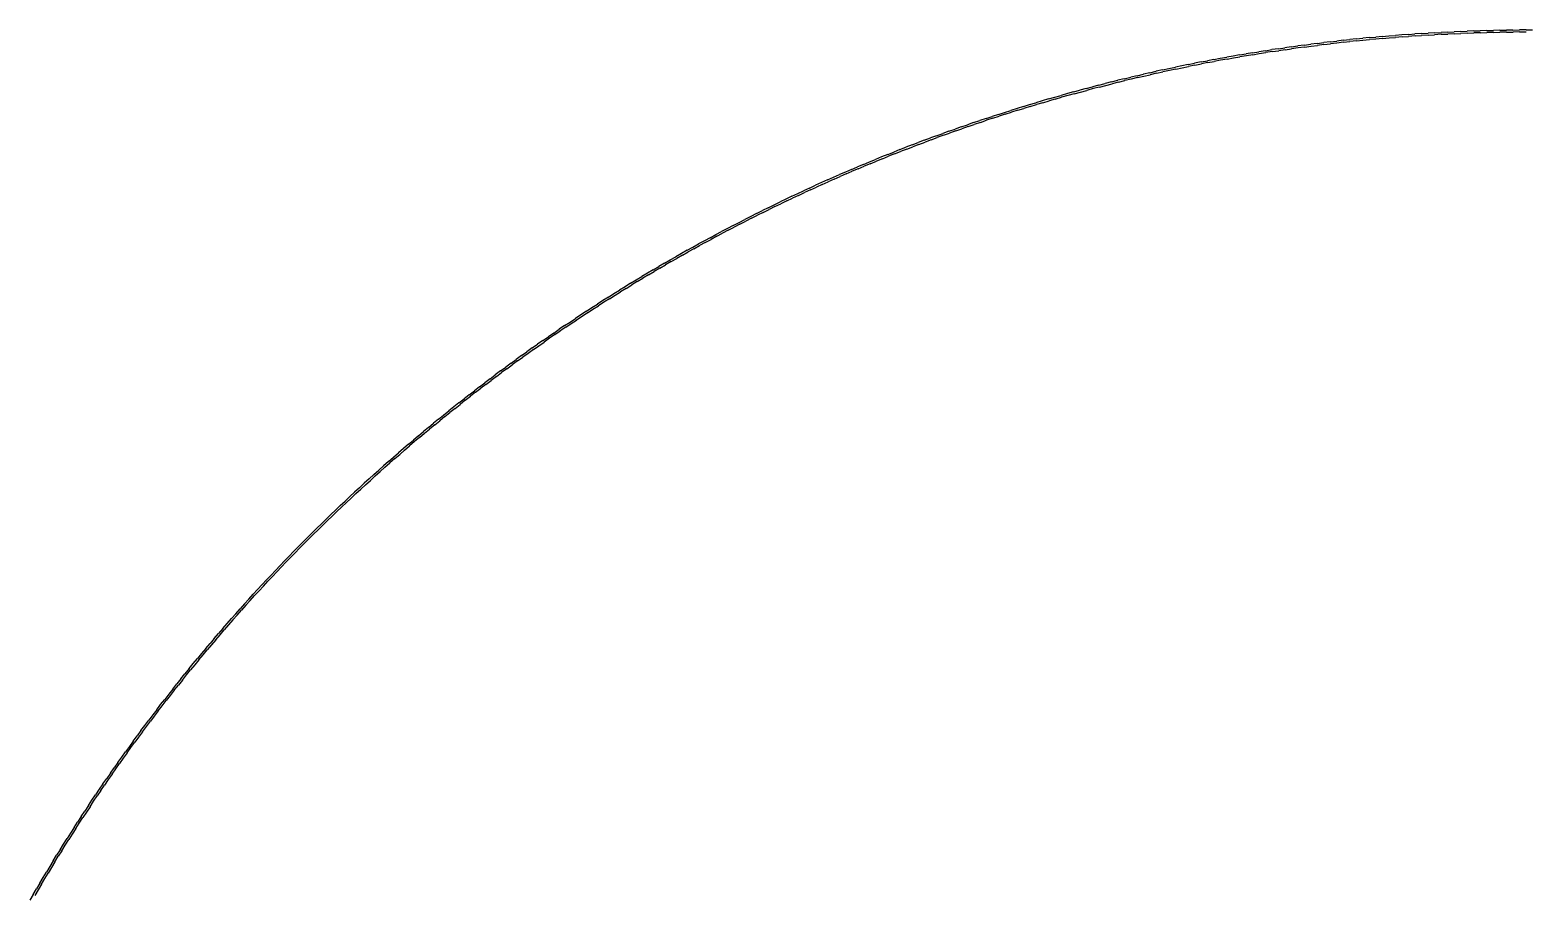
# Model space of a CAD drawing. Header units: metres. Extents: x 0.1 to 41.9, y 0.9 to 39.
# Drawn here: x 2.118 to 2.723, y 8.395 to 8.745 of the extents above; entities that cross this region are included whole.
import ezdxf

# ---------------------------------------------------------------- set-up
doc = ezdxf.new("R2010")
doc.units = ezdxf.units.M
doc.layers.add('BSA_MATERIAL_SECTION', color=7, linetype='Continuous')

msp = doc.modelspace()

# ---------------------------------------------------------------- linework, layer by layer
at = {"layer": 'BSA_MATERIAL_SECTION'}
for p, q in [((2.70199, 8.7443), (2.70463, 8.74439)), ((2.70728, 8.74446), (2.70463, 8.74439)), ((2.70728, 8.74446), (2.70992, 8.74453)), ((2.71257, 8.74458), (2.70992, 8.74453)), ((2.71257, 8.74458), (2.71522, 8.74463)), ((2.71786, 8.74466), (2.71522, 8.74463)), ((2.71786, 8.74466), (2.72051, 8.74469)), ((2.72315, 8.7447), (2.72051, 8.74469)), ((2.72315, 8.7447), (2.7258, 8.74471)), ((2.63345, 8.73859), (2.63083, 8.73824)), ((2.63345, 8.73859), (2.63608, 8.73894)), ((2.6387, 8.73927), (2.63608, 8.73894)), ((2.63618, 8.73815), (2.6388, 8.73847)), ((2.6387, 8.73927), (2.64133, 8.7396)), ((2.64142, 8.7388), (2.6388, 8.73847)), ((2.64396, 8.73991), (2.64133, 8.7396)), ((2.64142, 8.7388), (2.64405, 8.73911)), ((2.64396, 8.73991), (2.64658, 8.74021)), ((2.64667, 8.73942), (2.64405, 8.73911)), ((2.64921, 8.7405), (2.64658, 8.74021)), ((2.6493, 8.73971), (2.64667, 8.73942)), ((2.64921, 8.7405), (2.65184, 8.74079)), ((2.6493, 8.73971), (2.65193, 8.74)), ((2.65448, 8.74106), (2.65184, 8.74079)), ((2.65456, 8.74027), (2.65193, 8.74)), ((2.65448, 8.74106), (2.65711, 8.74133)), ((2.65456, 8.74027), (2.65719, 8.74054)), ((2.65974, 8.74158), (2.65711, 8.74133)), ((2.65719, 8.74054), (2.65982, 8.74078)), ((2.65974, 8.74158), (2.66238, 8.74183)), ((2.66245, 8.74103), (2.65982, 8.74078)), ((2.66501, 8.74206), (2.66238, 8.74183)), ((2.66508, 8.74126), (2.66245, 8.74103)), ((2.66501, 8.74206), (2.66765, 8.74229)), ((2.66508, 8.74126), (2.66772, 8.74149)), ((2.66765, 8.74229), (2.67029, 8.7425)), ((2.66772, 8.74149), (2.67035, 8.7417)), ((2.67293, 8.74271), (2.67029, 8.7425)), ((2.67299, 8.74191), (2.67035, 8.7417)), ((2.67557, 8.7429), (2.67293, 8.74271)), ((2.67299, 8.74191), (2.67562, 8.7421)), ((2.67557, 8.7429), (2.67821, 8.74309)), ((2.67826, 8.74229), (2.67562, 8.7421)), ((2.68085, 8.74326), (2.67821, 8.74309)), ((2.67826, 8.74229), (2.6809, 8.74246)), ((2.68085, 8.74326), (2.68349, 8.74343)), ((2.68354, 8.74263), (2.6809, 8.74246)), ((2.68613, 8.74358), (2.68349, 8.74343)), ((2.68354, 8.74263), (2.68617, 8.74278)), ((2.68613, 8.74358), (2.68877, 8.74373)), ((2.68881, 8.74293), (2.68617, 8.74278)), ((2.69141, 8.74386), (2.68877, 8.74373)), ((2.68881, 8.74293), (2.69145, 8.74306)), ((2.69141, 8.74386), (2.69406, 8.74399)), ((2.69409, 8.74319), (2.69145, 8.74306)), ((2.6967, 8.7441), (2.69406, 8.74399)), ((2.69409, 8.74319), (2.69673, 8.7433)), ((2.6967, 8.7441), (2.69934, 8.74421)), ((2.69937, 8.74341), (2.69673, 8.7433)), ((2.70199, 8.7443), (2.69934, 8.74421)), ((2.69937, 8.74341), (2.70202, 8.7435)), ((2.70466, 8.74359), (2.70202, 8.7435)), ((2.70466, 8.74359), (2.7073, 8.74366)), ((2.70994, 8.74373), (2.7073, 8.74366)), ((2.70994, 8.74373), (2.71259, 8.74378)), ((2.71523, 8.74383), (2.71259, 8.74378)), ((2.71523, 8.74383), (2.71787, 8.74386)), ((2.72051, 8.74389), (2.71787, 8.74386)), ((2.72051, 8.74389), (2.72316, 8.7439)), ((2.59688, 8.73274), (2.59428, 8.73225)), ((2.59688, 8.73274), (2.59948, 8.73323)), ((2.59962, 8.73244), (2.59702, 8.73195)), ((2.59948, 8.73323), (2.60208, 8.73369)), ((2.60222, 8.73291), (2.59962, 8.73244)), ((2.60469, 8.73416), (2.60208, 8.73369)), ((2.60222, 8.73291), (2.60482, 8.73337)), ((2.60729, 8.73461), (2.60469, 8.73416)), ((2.60482, 8.73337), (2.60743, 8.73382)), ((2.60729, 8.73461), (2.6099, 8.73506)), ((2.61003, 8.73427), (2.60743, 8.73382)), ((2.61251, 8.73548), (2.6099, 8.73506)), ((2.61264, 8.73469), (2.61003, 8.73427)), ((2.61251, 8.73548), (2.61513, 8.73591)), ((2.61264, 8.73469), (2.61525, 8.73512)), ((2.61774, 8.73632), (2.61513, 8.73591)), ((2.61525, 8.73512), (2.61786, 8.73553)), ((2.61774, 8.73632), (2.62035, 8.73673)), ((2.62047, 8.73594), (2.61786, 8.73553)), ((2.62297, 8.73712), (2.62035, 8.73673)), ((2.62047, 8.73594), (2.62309, 8.73632)), ((2.62297, 8.73712), (2.62559, 8.7375)), ((2.6257, 8.73671), (2.62309, 8.73632)), ((2.62821, 8.73787), (2.62559, 8.7375)), ((2.6257, 8.73671), (2.62832, 8.73708)), ((2.62821, 8.73787), (2.63083, 8.73824)), ((2.63094, 8.73745), (2.62832, 8.73708)), ((2.63356, 8.7378), (2.63094, 8.73745)), ((2.63356, 8.7378), (2.63618, 8.73815)), ((2.56581, 8.72619), (2.56838, 8.7268)), ((2.57096, 8.72738), (2.56838, 8.7268)), ((2.56856, 8.72602), (2.57114, 8.7266)), ((2.57096, 8.72738), (2.57355, 8.72797)), ((2.57372, 8.72719), (2.57114, 8.7266)), ((2.57613, 8.72853), (2.57355, 8.72797)), ((2.57372, 8.72719), (2.5763, 8.72775)), ((2.57613, 8.72853), (2.57872, 8.7291)), ((2.57888, 8.72832), (2.5763, 8.72775)), ((2.57872, 8.7291), (2.5813, 8.72964)), ((2.58147, 8.72886), (2.57888, 8.72832)), ((2.58389, 8.73019), (2.5813, 8.72964)), ((2.58147, 8.72886), (2.58406, 8.72941)), ((2.58649, 8.73071), (2.58389, 8.73019)), ((2.58406, 8.72941), (2.58665, 8.72993)), ((2.58649, 8.73071), (2.58908, 8.73124)), ((2.58924, 8.73046), (2.58665, 8.72993)), ((2.59168, 8.73175), (2.58908, 8.73124)), ((2.58924, 8.73046), (2.59183, 8.73096)), ((2.59168, 8.73175), (2.59428, 8.73225)), ((2.59443, 8.73147), (2.59183, 8.73096)), ((2.59443, 8.73147), (2.59702, 8.73195)), ((2.54016, 8.71967), (2.54272, 8.72037)), ((2.54527, 8.72105), (2.54272, 8.72037)), ((2.54293, 8.7196), (2.54548, 8.72028)), ((2.54527, 8.72105), (2.54783, 8.72173)), ((2.54803, 8.72096), (2.54548, 8.72028)), ((2.55039, 8.72239), (2.54783, 8.72173)), ((2.55059, 8.72162), (2.54803, 8.72096)), ((2.55039, 8.72239), (2.55295, 8.72306)), ((2.55059, 8.72162), (2.55315, 8.72228)), ((2.55552, 8.7237), (2.55295, 8.72306)), ((2.55315, 8.72228), (2.55572, 8.72292)), ((2.55552, 8.7237), (2.55809, 8.72434)), ((2.55828, 8.72357), (2.55572, 8.72292)), ((2.56066, 8.72497), (2.55809, 8.72434)), ((2.55828, 8.72357), (2.56085, 8.72419)), ((2.56066, 8.72497), (2.56323, 8.72559)), ((2.56342, 8.72481), (2.56085, 8.72419)), ((2.56581, 8.72619), (2.56323, 8.72559)), ((2.56599, 8.72541), (2.56342, 8.72481)), ((2.56599, 8.72541), (2.56856, 8.72602)), ((2.51984, 8.71375), (2.52237, 8.71453)), ((2.52237, 8.71453), (2.5249, 8.71529)), ((2.5226, 8.71376), (2.52513, 8.71452)), ((2.52744, 8.71605), (2.5249, 8.71529)), ((2.52767, 8.71528), (2.52513, 8.71452)), ((2.52998, 8.71679), (2.52744, 8.71605)), ((2.52767, 8.71528), (2.5302, 8.71602)), ((2.52998, 8.71679), (2.53252, 8.71753)), ((2.53274, 8.71676), (2.5302, 8.71602)), ((2.53252, 8.71753), (2.53507, 8.71825)), ((2.53274, 8.71676), (2.53528, 8.71748)), ((2.53761, 8.71897), (2.53507, 8.71825)), ((2.53783, 8.7182), (2.53528, 8.71748)), ((2.54016, 8.71967), (2.53761, 8.71897)), ((2.54038, 8.7189), (2.53783, 8.7182)), ((2.54038, 8.7189), (2.54293, 8.7196)), ((2.4997, 8.70723), (2.50221, 8.70808)), ((2.50472, 8.70891), (2.50221, 8.70808)), ((2.50246, 8.70732), (2.50497, 8.70816)), ((2.50472, 8.70891), (2.50723, 8.70975)), ((2.50748, 8.70899), (2.50497, 8.70816)), ((2.50975, 8.71057), (2.50723, 8.70975)), ((2.50748, 8.70899), (2.50999, 8.7098)), ((2.50975, 8.71057), (2.51226, 8.71138)), ((2.51251, 8.71062), (2.50999, 8.7098)), ((2.51226, 8.71138), (2.51479, 8.71218)), ((2.51251, 8.71062), (2.51503, 8.71142)), ((2.51731, 8.71297), (2.51479, 8.71218)), ((2.51755, 8.71221), (2.51503, 8.71142)), ((2.51984, 8.71375), (2.51731, 8.71297)), ((2.51755, 8.71221), (2.52007, 8.71299)), ((2.5226, 8.71376), (2.52007, 8.71299)), ((2.48473, 8.70193), (2.48722, 8.70284)), ((2.48749, 8.70209), (2.48501, 8.70118)), ((2.48971, 8.70374), (2.48722, 8.70284)), ((2.48749, 8.70209), (2.48998, 8.70298)), ((2.48971, 8.70374), (2.4922, 8.70463)), ((2.49247, 8.70387), (2.48998, 8.70298)), ((2.4947, 8.7055), (2.4922, 8.70463)), ((2.49247, 8.70387), (2.49496, 8.70474)), ((2.4947, 8.7055), (2.4972, 8.70637)), ((2.49746, 8.70562), (2.49496, 8.70474)), ((2.4997, 8.70723), (2.4972, 8.70637)), ((2.49746, 8.70562), (2.49996, 8.70647)), ((2.50246, 8.70732), (2.49996, 8.70647)), ((2.46989, 8.6963), (2.46742, 8.69534)), ((2.46989, 8.6963), (2.47235, 8.69727)), ((2.47264, 8.69652), (2.47018, 8.69556)), ((2.47482, 8.69822), (2.47235, 8.69727)), ((2.47264, 8.69652), (2.47511, 8.69747)), ((2.47482, 8.69822), (2.47729, 8.69917)), ((2.47758, 8.69842), (2.47511, 8.69747)), ((2.47977, 8.70009), (2.47729, 8.69917)), ((2.47758, 8.69842), (2.48005, 8.69935)), ((2.47977, 8.70009), (2.48225, 8.70102)), ((2.48253, 8.70027), (2.48005, 8.69935)), ((2.48473, 8.70193), (2.48225, 8.70102)), ((2.48253, 8.70027), (2.48501, 8.70118)), ((2.45517, 8.69034), (2.45273, 8.68932)), ((2.45517, 8.69034), (2.45762, 8.69136)), ((2.45792, 8.69062), (2.45548, 8.6896)), ((2.45762, 8.69136), (2.46006, 8.69236)), ((2.45792, 8.69062), (2.46037, 8.69162)), ((2.46251, 8.69337), (2.46006, 8.69236)), ((2.46281, 8.69263), (2.46037, 8.69162)), ((2.46497, 8.69435), (2.46251, 8.69337)), ((2.46281, 8.69263), (2.46527, 8.69361)), ((2.46497, 8.69435), (2.46742, 8.69534)), ((2.46772, 8.69459), (2.46527, 8.69361)), ((2.46772, 8.69459), (2.47018, 8.69556)), ((2.4406, 8.68404), (2.43818, 8.68297)), ((2.4406, 8.68404), (2.44302, 8.68512)), ((2.44334, 8.68439), (2.44093, 8.68331)), ((2.44302, 8.68512), (2.44544, 8.68618)), ((2.44334, 8.68439), (2.44576, 8.68545)), ((2.44787, 8.68724), (2.44544, 8.68618)), ((2.44818, 8.6865), (2.44576, 8.68545)), ((2.4503, 8.68828), (2.44787, 8.68724)), ((2.44818, 8.6865), (2.45061, 8.68754)), ((2.4503, 8.68828), (2.45273, 8.68932)), ((2.45305, 8.68858), (2.45061, 8.68754)), ((2.45305, 8.68858), (2.45548, 8.6896)), ((2.42617, 8.67742), (2.42856, 8.67855)), ((2.4289, 8.67782), (2.42651, 8.67669)), ((2.42856, 8.67855), (2.43096, 8.67966)), ((2.4289, 8.67782), (2.4313, 8.67894)), ((2.43336, 8.68078), (2.43096, 8.67966)), ((2.4337, 8.68005), (2.4313, 8.67894)), ((2.43336, 8.68078), (2.43577, 8.68187)), ((2.4337, 8.68005), (2.4361, 8.68114)), ((2.43818, 8.68297), (2.43577, 8.68187)), ((2.43851, 8.68224), (2.4361, 8.68114)), ((2.43851, 8.68224), (2.44093, 8.68331)), ((2.41664, 8.67282), (2.41426, 8.67165)), ((2.41462, 8.67094), (2.41699, 8.6721)), ((2.41664, 8.67282), (2.41901, 8.67399)), ((2.41936, 8.67327), (2.41699, 8.6721)), ((2.41901, 8.67399), (2.4214, 8.67514)), ((2.41936, 8.67327), (2.42174, 8.67442)), ((2.42378, 8.67629), (2.4214, 8.67514)), ((2.42412, 8.67556), (2.42174, 8.67442)), ((2.42617, 8.67742), (2.42378, 8.67629)), ((2.42412, 8.67556), (2.42651, 8.67669)), ((2.40247, 8.66565), (2.40482, 8.66688)), ((2.40518, 8.66616), (2.40284, 8.66495)), ((2.40482, 8.66688), (2.40717, 8.66808)), ((2.40518, 8.66616), (2.40754, 8.66737)), ((2.40953, 8.66928), (2.40717, 8.66808)), ((2.40989, 8.66857), (2.40754, 8.66737)), ((2.4119, 8.67047), (2.40953, 8.66928)), ((2.40989, 8.66857), (2.41226, 8.66975)), ((2.4119, 8.67047), (2.41426, 8.67165)), ((2.41462, 8.67094), (2.41226, 8.66975)), ((2.39312, 8.6607), (2.39079, 8.65944)), ((2.39117, 8.65874), (2.3935, 8.66)), ((2.39312, 8.6607), (2.39545, 8.66196)), ((2.39582, 8.66125), (2.3935, 8.66)), ((2.39545, 8.66196), (2.39778, 8.6632)), ((2.39582, 8.66125), (2.39816, 8.66249)), ((2.40012, 8.66443), (2.39778, 8.6632)), ((2.40049, 8.66373), (2.39816, 8.66249)), ((2.40247, 8.66565), (2.40012, 8.66443)), ((2.40049, 8.66373), (2.40284, 8.66495)), ((2.38153, 8.65431), (2.37923, 8.65301)), ((2.38192, 8.65362), (2.37962, 8.65231)), ((2.38384, 8.65561), (2.38153, 8.65431)), ((2.38192, 8.65362), (2.38423, 8.65491)), ((2.38384, 8.65561), (2.38615, 8.6569)), ((2.38654, 8.6562), (2.38423, 8.65491)), ((2.38615, 8.6569), (2.38847, 8.65817)), ((2.38654, 8.6562), (2.38885, 8.65747)), ((2.39079, 8.65944), (2.38847, 8.65817)), ((2.39117, 8.65874), (2.38885, 8.65747)), ((2.37007, 8.6477), (2.36779, 8.64636)), ((2.37007, 8.6477), (2.37235, 8.64905)), ((2.37275, 8.64835), (2.37048, 8.64701)), ((2.37464, 8.65037), (2.37235, 8.64905)), ((2.37275, 8.64835), (2.37504, 8.64968)), ((2.37464, 8.65037), (2.37693, 8.6517)), ((2.37733, 8.651), (2.37504, 8.64968)), ((2.37693, 8.6517), (2.37923, 8.65301)), ((2.37733, 8.651), (2.37962, 8.65231)), ((2.36099, 8.64226), (2.35873, 8.64088)), ((2.35915, 8.6402), (2.36141, 8.64158)), ((2.36099, 8.64226), (2.36325, 8.64364)), ((2.36366, 8.64295), (2.36141, 8.64158)), ((2.36325, 8.64364), (2.36552, 8.645)), ((2.36366, 8.64295), (2.36593, 8.64431)), ((2.36779, 8.64636), (2.36552, 8.645)), ((2.3682, 8.64567), (2.36593, 8.64431)), ((2.3682, 8.64567), (2.37048, 8.64701)), ((2.35199, 8.63668), (2.34976, 8.63527)), ((2.35242, 8.63601), (2.35019, 8.6346)), ((2.35199, 8.63668), (2.35423, 8.63809)), ((2.35242, 8.63601), (2.35466, 8.63742)), ((2.35423, 8.63809), (2.35648, 8.63949)), ((2.35466, 8.63742), (2.3569, 8.63881)), ((2.35873, 8.64088), (2.35648, 8.63949)), ((2.35915, 8.6402), (2.3569, 8.63881)), ((2.34087, 8.62952), (2.33866, 8.62806)), ((2.34308, 8.63097), (2.34087, 8.62952)), ((2.34352, 8.6303), (2.34131, 8.62886)), ((2.34308, 8.63097), (2.3453, 8.63241)), ((2.34352, 8.6303), (2.34574, 8.63174)), ((2.3453, 8.63241), (2.34753, 8.63384)), ((2.34574, 8.63174), (2.34796, 8.63317)), ((2.34976, 8.63527), (2.34753, 8.63384)), ((2.35019, 8.6346), (2.34796, 8.63317)), ((2.32988, 8.62215), (2.33207, 8.62364)), ((2.33426, 8.62512), (2.33207, 8.62364)), ((2.33471, 8.62446), (2.33252, 8.62298)), ((2.33426, 8.62512), (2.33646, 8.6266)), ((2.33471, 8.62446), (2.3369, 8.62594)), ((2.33646, 8.6266), (2.33866, 8.62806)), ((2.3369, 8.62594), (2.3391, 8.6274)), ((2.34131, 8.62886), (2.3391, 8.6274)), ((2.3212, 8.6161), (2.32336, 8.61763)), ((2.32553, 8.61914), (2.32336, 8.61763)), ((2.32382, 8.61698), (2.32599, 8.61849)), ((2.32553, 8.61914), (2.3277, 8.62065)), ((2.32815, 8.62), (2.32599, 8.61849)), ((2.32988, 8.62215), (2.3277, 8.62065)), ((2.33034, 8.62149), (2.32815, 8.62)), ((2.33034, 8.62149), (2.33252, 8.62298)), ((2.3126, 8.60993), (2.31474, 8.61149)), ((2.31689, 8.61303), (2.31474, 8.61149)), ((2.31521, 8.61084), (2.31735, 8.61238)), ((2.31689, 8.61303), (2.31903, 8.61458)), ((2.3195, 8.61392), (2.31735, 8.61238)), ((2.3212, 8.6161), (2.31903, 8.61458)), ((2.32166, 8.61545), (2.3195, 8.61392)), ((2.32166, 8.61545), (2.32382, 8.61698)), ((2.3041, 8.60362), (2.30621, 8.60521)), ((2.30834, 8.60679), (2.30621, 8.60521)), ((2.30669, 8.60457), (2.30881, 8.60615)), ((2.30834, 8.60679), (2.31046, 8.60837)), ((2.31094, 8.60772), (2.30881, 8.60615)), ((2.3126, 8.60993), (2.31046, 8.60837)), ((2.31094, 8.60772), (2.31307, 8.60928)), ((2.31521, 8.61084), (2.31307, 8.60928)), ((2.29988, 8.60042), (2.29778, 8.59881)), ((2.29827, 8.59818), (2.30037, 8.59979)), ((2.29988, 8.60042), (2.30198, 8.60203)), ((2.30247, 8.60139), (2.30037, 8.59979)), ((2.3041, 8.60362), (2.30198, 8.60203)), ((2.30247, 8.60139), (2.30458, 8.60298)), ((2.30669, 8.60457), (2.30458, 8.60298)), ((2.29153, 8.59392), (2.28945, 8.59228)), ((2.28995, 8.59166), (2.29202, 8.5933)), ((2.29153, 8.59392), (2.2936, 8.59556)), ((2.2941, 8.59493), (2.29202, 8.5933)), ((2.29569, 8.59719), (2.2936, 8.59556)), ((2.2941, 8.59493), (2.29618, 8.59656)), ((2.29569, 8.59719), (2.29778, 8.59881)), ((2.29827, 8.59818), (2.29618, 8.59656)), ((2.28327, 8.5873), (2.28122, 8.58563)), ((2.28327, 8.5873), (2.28532, 8.58897)), ((2.28582, 8.58835), (2.28377, 8.58668)), ((2.28532, 8.58897), (2.28739, 8.59063)), ((2.28582, 8.58835), (2.28789, 8.59001)), ((2.28945, 8.59228), (2.28739, 8.59063)), ((2.28995, 8.59166), (2.28789, 8.59001)), ((2.27511, 8.58056), (2.27714, 8.58226)), ((2.27563, 8.57994), (2.27765, 8.58164)), ((2.27918, 8.58395), (2.27714, 8.58226)), ((2.27765, 8.58164), (2.27969, 8.58333)), ((2.27918, 8.58395), (2.28122, 8.58563)), ((2.28172, 8.58501), (2.27969, 8.58333)), ((2.28172, 8.58501), (2.28377, 8.58668)), ((2.26906, 8.57542), (2.26706, 8.57369)), ((2.27107, 8.57714), (2.26906, 8.57542)), ((2.26958, 8.57481), (2.27159, 8.57653)), ((2.27107, 8.57714), (2.27309, 8.57886)), ((2.2736, 8.57824), (2.27159, 8.57653)), ((2.27511, 8.58056), (2.27309, 8.57886)), ((2.27563, 8.57994), (2.2736, 8.57824)), ((2.26307, 8.57021), (2.26108, 8.56846)), ((2.26161, 8.56786), (2.2636, 8.56961)), ((2.26307, 8.57021), (2.26506, 8.57196)), ((2.26558, 8.57135), (2.2636, 8.56961)), ((2.26506, 8.57196), (2.26706, 8.57369)), ((2.26558, 8.57135), (2.26758, 8.57308)), ((2.26958, 8.57481), (2.26758, 8.57308)), ((2.25517, 8.56316), (2.25321, 8.56138)), ((2.25517, 8.56316), (2.25714, 8.56494)), ((2.25767, 8.56434), (2.25571, 8.56257)), ((2.25714, 8.56494), (2.25911, 8.5667)), ((2.25767, 8.56434), (2.25964, 8.5661)), ((2.26108, 8.56846), (2.25911, 8.5667)), ((2.26161, 8.56786), (2.25964, 8.5661)), ((2.24932, 8.5578), (2.24739, 8.55599)), ((2.24986, 8.55721), (2.24793, 8.55541)), ((2.25127, 8.55959), (2.24932, 8.5578)), ((2.24986, 8.55721), (2.25181, 8.559)), ((2.25127, 8.55959), (2.25321, 8.56138)), ((2.25375, 8.56079), (2.25181, 8.559)), ((2.25375, 8.56079), (2.25571, 8.56257)), ((2.24353, 8.55237), (2.24161, 8.55055)), ((2.24217, 8.54997), (2.24408, 8.55179)), ((2.24353, 8.55237), (2.24545, 8.55419)), ((2.246, 8.55361), (2.24408, 8.55179)), ((2.24545, 8.55419), (2.24739, 8.55599)), ((2.246, 8.55361), (2.24793, 8.55541)), ((2.23402, 8.54317), (2.23591, 8.54502)), ((2.2378, 8.54687), (2.23591, 8.54502)), ((2.23836, 8.5463), (2.23647, 8.54445)), ((2.2378, 8.54687), (2.23971, 8.54871)), ((2.23836, 8.5463), (2.24026, 8.54813)), ((2.24161, 8.55055), (2.23971, 8.54871)), ((2.24217, 8.54997), (2.24026, 8.54813)), ((2.2284, 8.53757), (2.23026, 8.53945)), ((2.23083, 8.53888), (2.22896, 8.53701)), ((2.23214, 8.54131), (2.23026, 8.53945)), ((2.23083, 8.53888), (2.2327, 8.54074)), ((2.23214, 8.54131), (2.23402, 8.54317)), ((2.23458, 8.5426), (2.2327, 8.54074)), ((2.23458, 8.5426), (2.23647, 8.54445)), ((2.22283, 8.53191), (2.22468, 8.5338)), ((2.22525, 8.53324), (2.22341, 8.53135)), ((2.22653, 8.53569), (2.22468, 8.5338)), ((2.22525, 8.53324), (2.2271, 8.53513)), ((2.2284, 8.53757), (2.22653, 8.53569)), ((2.2271, 8.53513), (2.22896, 8.53701)), ((2.21916, 8.52809), (2.21734, 8.52617)), ((2.21792, 8.52562), (2.21974, 8.52754)), ((2.221, 8.53), (2.21916, 8.52809)), ((2.21974, 8.52754), (2.22157, 8.52944)), ((2.221, 8.53), (2.22283, 8.53191)), ((2.22341, 8.53135), (2.22157, 8.52944)), ((2.21371, 8.52232), (2.21191, 8.52039)), ((2.21249, 8.51984), (2.2143, 8.52177)), ((2.21371, 8.52232), (2.21552, 8.52425)), ((2.2161, 8.52371), (2.2143, 8.52177)), ((2.21552, 8.52425), (2.21734, 8.52617)), ((2.21792, 8.52562), (2.2161, 8.52371)), ((2.20655, 8.51453), (2.20477, 8.51257)), ((2.20655, 8.51453), (2.20832, 8.51649)), ((2.20714, 8.51399), (2.20891, 8.51595)), ((2.21011, 8.51844), (2.20832, 8.51649)), ((2.20891, 8.51595), (2.2107, 8.5179)), ((2.21011, 8.51844), (2.21191, 8.52039)), ((2.21249, 8.51984), (2.2107, 8.5179)), ((2.20124, 8.50862), (2.1995, 8.50664)), ((2.20124, 8.50862), (2.20301, 8.5106)), ((2.20184, 8.50809), (2.2036, 8.51006)), ((2.20477, 8.51257), (2.20301, 8.5106)), ((2.20536, 8.51204), (2.2036, 8.51006)), ((2.20714, 8.51399), (2.20536, 8.51204)), ((2.19602, 8.50265), (2.19428, 8.50065)), ((2.19602, 8.50265), (2.19775, 8.50465)), ((2.19835, 8.50412), (2.19662, 8.50212)), ((2.19775, 8.50465), (2.1995, 8.50664)), ((2.2001, 8.50611), (2.19835, 8.50412)), ((2.2001, 8.50611), (2.20184, 8.50809)), ((2.18915, 8.49459), (2.19085, 8.49662)), ((2.19257, 8.49863), (2.19085, 8.49662)), ((2.19318, 8.49811), (2.19146, 8.4961)), ((2.19257, 8.49863), (2.19428, 8.50065)), ((2.19318, 8.49811), (2.19489, 8.50013)), ((2.19489, 8.50013), (2.19662, 8.50212)), ((2.18407, 8.48849), (2.18576, 8.49053)), ((2.18745, 8.49257), (2.18576, 8.49053)), ((2.18638, 8.49002), (2.18806, 8.49206)), ((2.18915, 8.49459), (2.18745, 8.49257)), ((2.18806, 8.49206), (2.18976, 8.49408)), ((2.19146, 8.4961), (2.18976, 8.49408)), ((2.17908, 8.48232), (2.18073, 8.48439)), ((2.1824, 8.48644), (2.18073, 8.48439)), ((2.18135, 8.48388), (2.18302, 8.48593)), ((2.1824, 8.48644), (2.18407, 8.48849)), ((2.18469, 8.48798), (2.18302, 8.48593)), ((2.18638, 8.49002), (2.18469, 8.48798)), ((2.17578, 8.47818), (2.17414, 8.4761)), ((2.17578, 8.47818), (2.17742, 8.48026)), ((2.17641, 8.47768), (2.17805, 8.47976)), ((2.17908, 8.48232), (2.17742, 8.48026)), ((2.1797, 8.48182), (2.17805, 8.47976)), ((2.1797, 8.48182), (2.18135, 8.48388)), ((2.17089, 8.47192), (2.17252, 8.47401)), ((2.17153, 8.47144), (2.17315, 8.47352)), ((2.17414, 8.4761), (2.17252, 8.47401)), ((2.17477, 8.47561), (2.17315, 8.47352)), ((2.17641, 8.47768), (2.17477, 8.47561)), ((2.16768, 8.46772), (2.16608, 8.46561)), ((2.16831, 8.46724), (2.16672, 8.46513)), ((2.16929, 8.46982), (2.16768, 8.46772)), ((2.16992, 8.46934), (2.16831, 8.46724)), ((2.16929, 8.46982), (2.17089, 8.47192)), ((2.16992, 8.46934), (2.17153, 8.47144)), ((2.16292, 8.46137), (2.16134, 8.45924)), ((2.16356, 8.46089), (2.16198, 8.45877)), ((2.16292, 8.46137), (2.16449, 8.46349)), ((2.16356, 8.46089), (2.16513, 8.46302)), ((2.16449, 8.46349), (2.16608, 8.46561)), ((2.16513, 8.46302), (2.16672, 8.46513)), ((2.15822, 8.45497), (2.15668, 8.45282)), ((2.15733, 8.45235), (2.15887, 8.4545)), ((2.15978, 8.45711), (2.15822, 8.45497)), ((2.15887, 8.4545), (2.16043, 8.45664)), ((2.15978, 8.45711), (2.16134, 8.45924)), ((2.16198, 8.45877), (2.16043, 8.45664)), ((2.1536, 8.44851), (2.15208, 8.44635)), ((2.15273, 8.44589), (2.15426, 8.44805)), ((2.1536, 8.44851), (2.15513, 8.45067)), ((2.15578, 8.45021), (2.15426, 8.44805)), ((2.15513, 8.45067), (2.15668, 8.45282)), ((2.15733, 8.45235), (2.15578, 8.45021)), ((2.14756, 8.43982), (2.14905, 8.44201)), ((2.15056, 8.44418), (2.14905, 8.44201)), ((2.15122, 8.44372), (2.14971, 8.44155)), ((2.15056, 8.44418), (2.15208, 8.44635)), ((2.15122, 8.44372), (2.15273, 8.44589)), ((2.14606, 8.43764), (2.14458, 8.43544)), ((2.14672, 8.43719), (2.14525, 8.435)), ((2.14756, 8.43982), (2.14606, 8.43764)), ((2.14672, 8.43719), (2.14822, 8.43937)), ((2.14971, 8.44155), (2.14822, 8.43937)), ((2.14164, 8.43104), (2.14018, 8.42884)), ((2.14231, 8.4306), (2.14085, 8.4284)), ((2.14164, 8.43104), (2.14311, 8.43325)), ((2.14231, 8.4306), (2.14377, 8.43281)), ((2.14311, 8.43325), (2.14458, 8.43544)), ((2.14377, 8.43281), (2.14525, 8.435)), ((2.13586, 8.42218), (2.13729, 8.4244)), ((2.13654, 8.42175), (2.13796, 8.42397)), ((2.13874, 8.42662), (2.13729, 8.4244)), ((2.13796, 8.42397), (2.13941, 8.42618)), ((2.13874, 8.42662), (2.14018, 8.42884)), ((2.14085, 8.4284), (2.13941, 8.42618)), ((2.13161, 8.41547), (2.13302, 8.41771)), ((2.13444, 8.41995), (2.13302, 8.41771)), ((2.13511, 8.41952), (2.1337, 8.41728)), ((2.13586, 8.42218), (2.13444, 8.41995)), ((2.13654, 8.42175), (2.13511, 8.41952)), ((2.13022, 8.41322), (2.12882, 8.41098)), ((2.1309, 8.4128), (2.1295, 8.41056)), ((2.13022, 8.41322), (2.13161, 8.41547)), ((2.1309, 8.4128), (2.13229, 8.41505)), ((2.13229, 8.41505), (2.1337, 8.41728)), ((2.12607, 8.40646), (2.12471, 8.40419)), ((2.12675, 8.40604), (2.12539, 8.40378)), ((2.12745, 8.40872), (2.12607, 8.40646)), ((2.12813, 8.4083), (2.12675, 8.40604)), ((2.12745, 8.40872), (2.12882, 8.41098)), ((2.12813, 8.4083), (2.1295, 8.41056)), ((2.122, 8.39964), (2.12066, 8.39736)), ((2.122, 8.39964), (2.12335, 8.40192)), ((2.12269, 8.39923), (2.12404, 8.40151)), ((2.12335, 8.40192), (2.12471, 8.40419)), ((2.12404, 8.40151), (2.12539, 8.40378)), ((2.11934, 8.39507), (2.11801, 8.39278)), ((2.11934, 8.39507), (2.12066, 8.39736)), ((2.12135, 8.39695), (2.12003, 8.39467)), ((2.12269, 8.39923), (2.12135, 8.39695))]:
    msp.add_line(p, q, dxfattribs=at)

doc.saveas('drawing.dxf')
